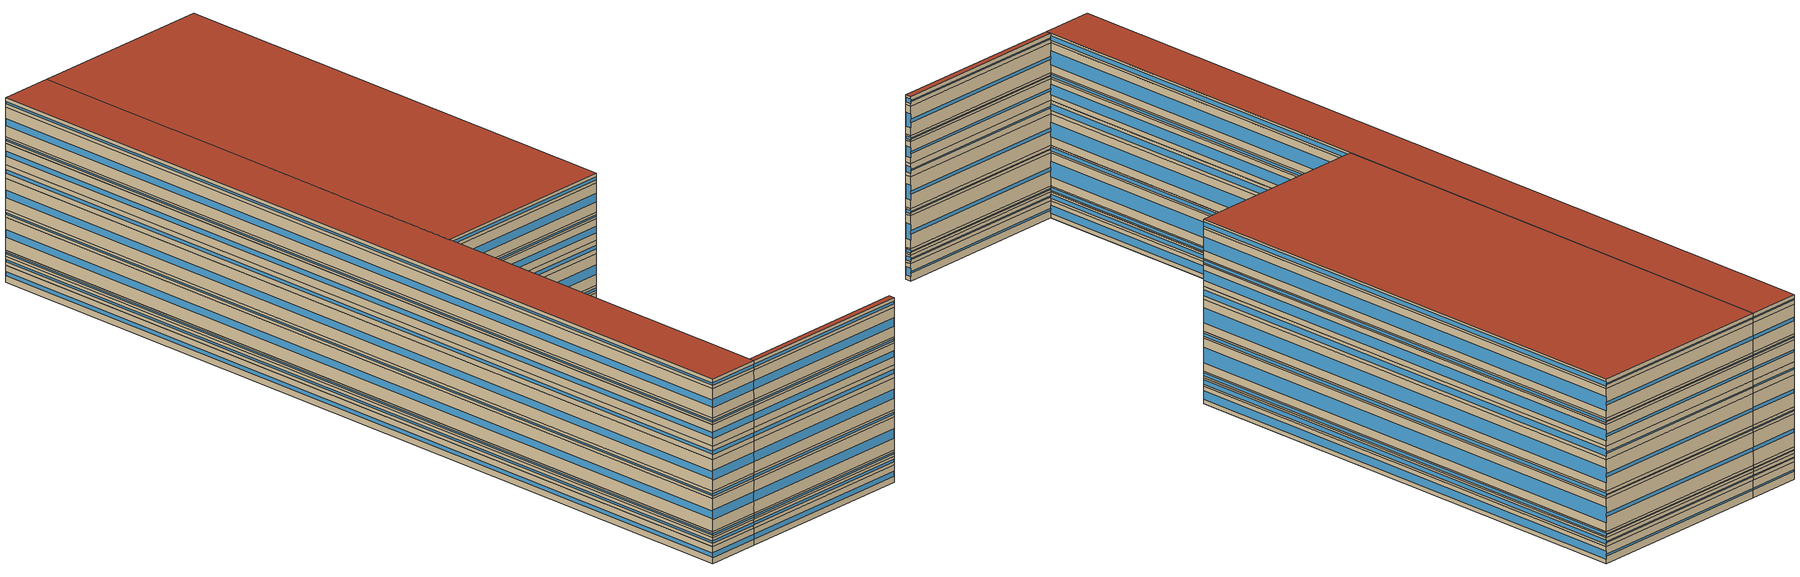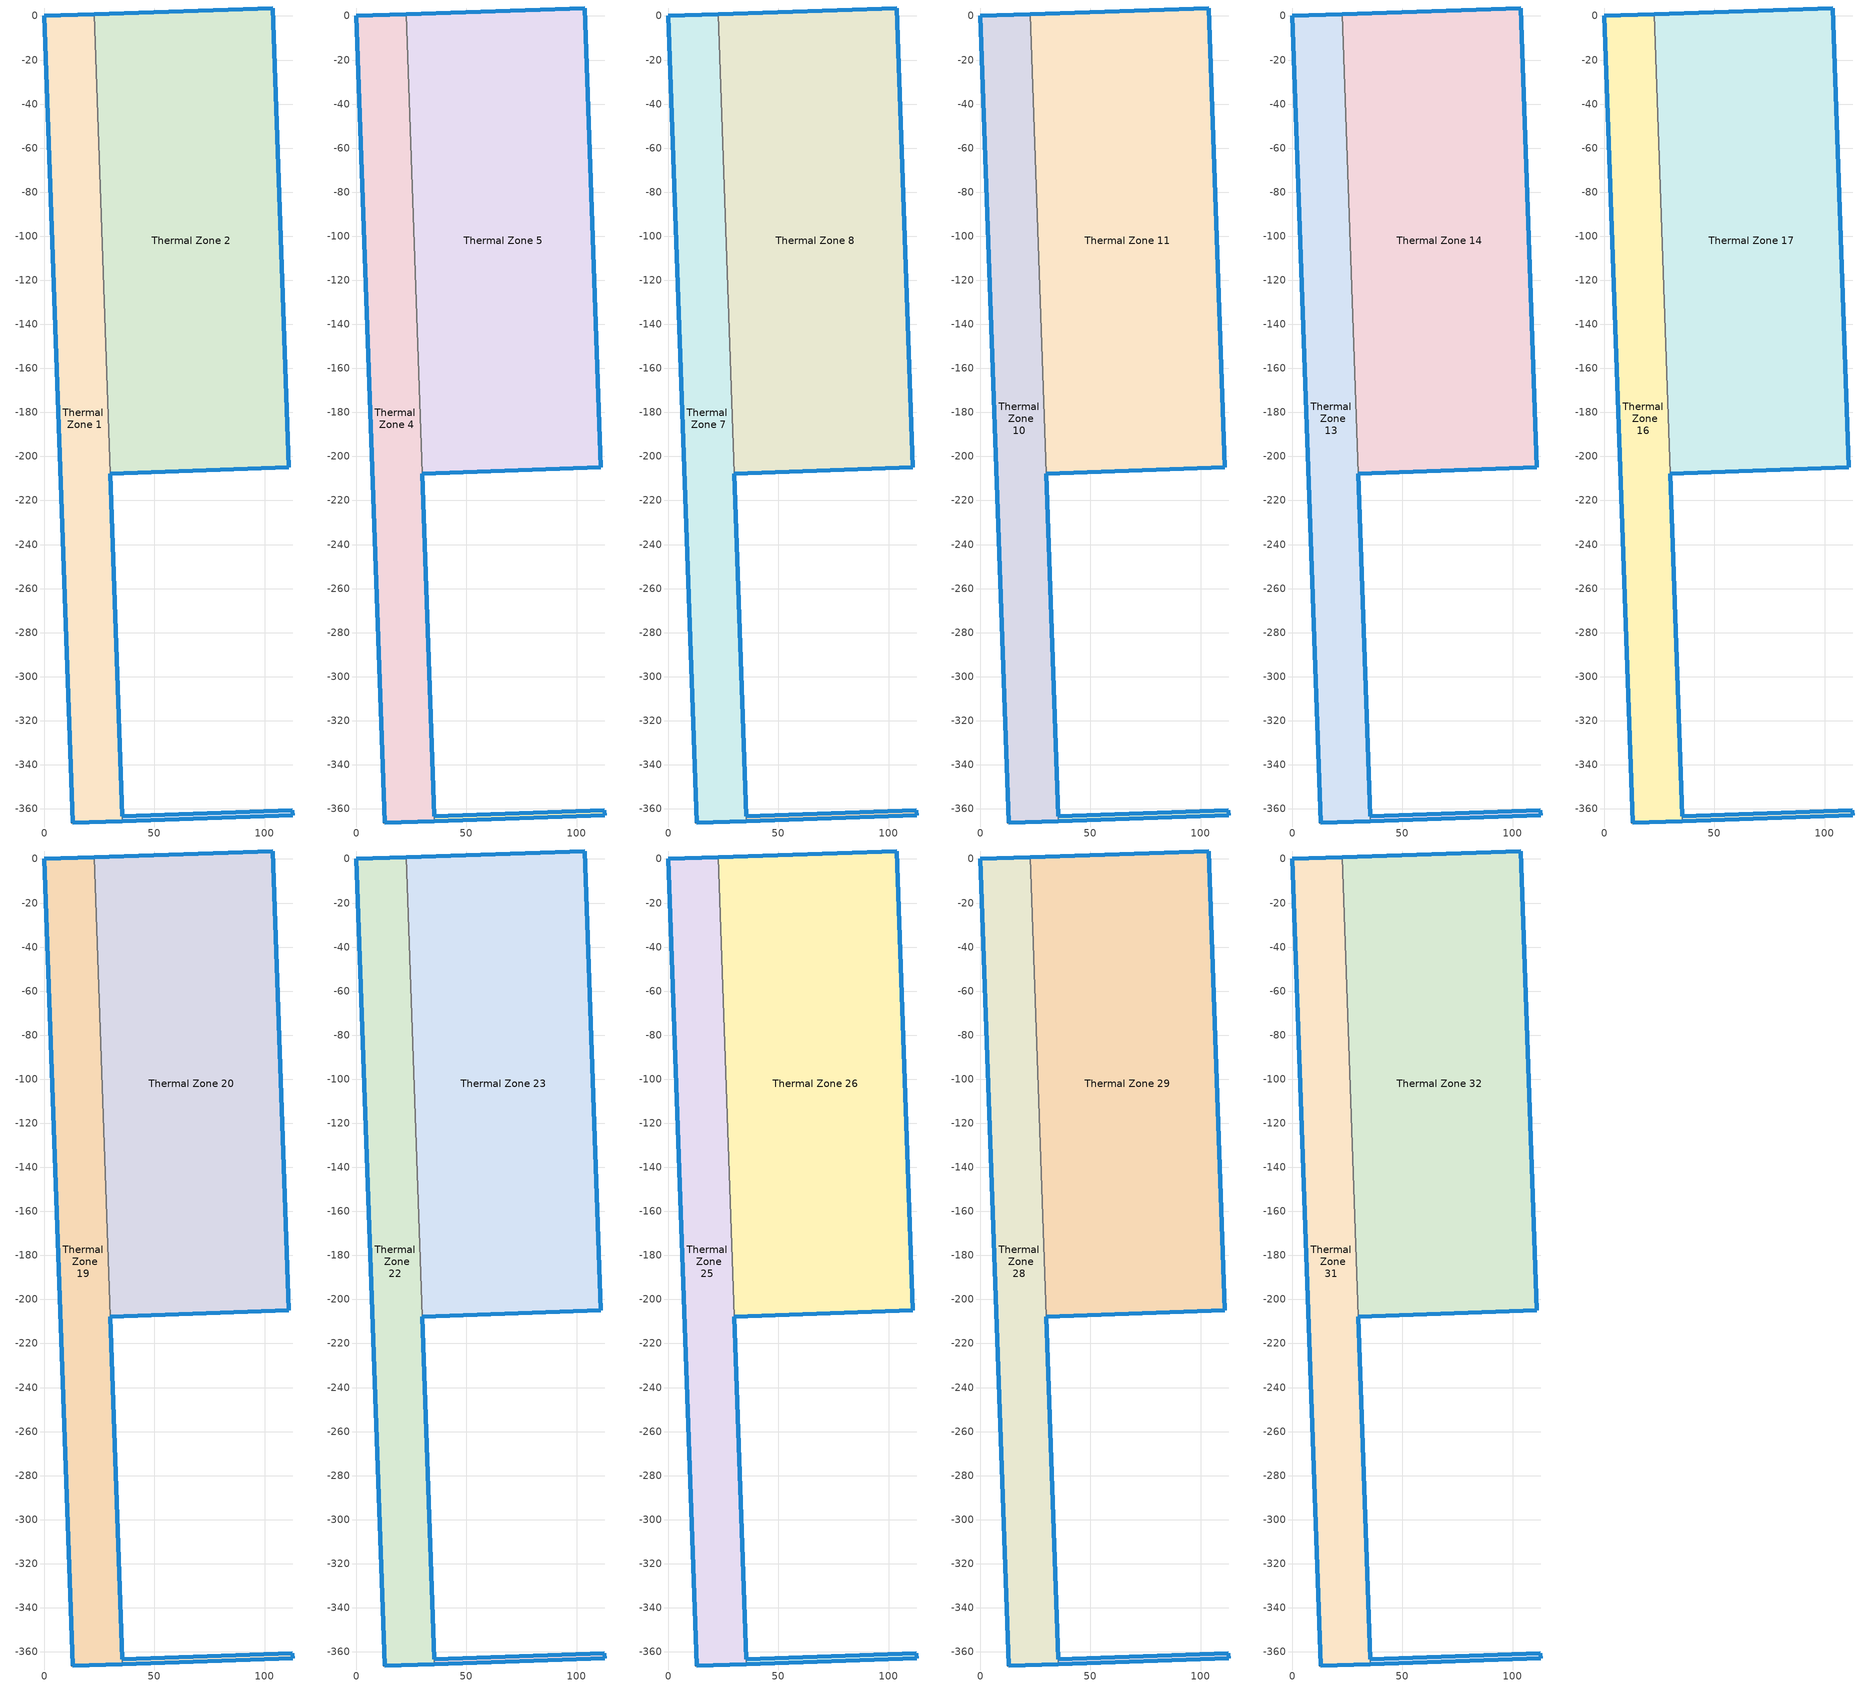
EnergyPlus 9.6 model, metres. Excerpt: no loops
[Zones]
Thermal Zone 1
 floor ground (ExtSlabCarpet): 0,0 12.8,-366.45 35.38,-365.66 22.59,0.79 z0
 wall outside (Ext Wall): 22.59,0.79 0,0 12.8,-366.45 35.38,-365.66 / 35.3,-363.31 29.87,-207.77 z0:7.2
 wall to Thermal Zone 2 (Interior Wall): 29.87,-207.77 22.59,0.79 z0:7.2
 wall to Thermal Zone 3 (Interior Wall): 35.38,-365.66 35.3,-363.31 z0:7.2
 window (Ext Window): 12.81,-366.45 35.37,-365.66 z2.56:4.64; 35.3,-363.3 29.87,-207.78 z1.91:5.29; 0,-0.01 12.8,-366.44 z2.77:4.43; 22.58,0.79 0.01,0 z3.2:4
Thermal Zone 2
 floor ground (ExtSlabCarpet): 22.59,0.79 29.87,-207.77 110.9,-204.94 103.62,3.62 z0
 wall outside (Ext Wall): 29.87,-207.77 110.9,-204.94 103.62,3.62 22.59,0.79 z0:7.2
 window (Ext Window): 29.88,-207.77 110.89,-204.94 z2.56:4.64; 110.9,-204.93 103.62,3.61 z1.91:5.29; 103.61,3.62 22.6,0.79 z3.2:4
Thermal Zone 3
 floor ground (ExtSlabCarpet): 35.3,-363.31 35.38,-365.66 112.74,-362.96 112.65,-360.61 z0
 wall outside (Ext Wall): 35.38,-365.66 112.74,-362.96 112.65,-360.61 35.3,-363.31 z0:7.2
 window (Ext Window): 35.39,-365.66 112.73,-362.96 z2.56:4.64; 112.74,-362.95 112.65,-360.62 z1.91:5.29; 112.64,-360.61 35.31,-363.31 z3.2:4
Thermal Zone 4
 floor to Thermal Zone 1 (Interior Floor): 0,0 12.8,-366.45 35.38,-365.66 22.59,0.79 z7.2
 wall outside (Ext Wall): 22.59,0.79 0,0 12.8,-366.45 35.38,-365.66 / 35.3,-363.31 29.87,-207.77 z7.2:10.87
 wall to Thermal Zone 5 (Interior Wall): 29.87,-207.77 22.59,0.79 z7.2:10.87
 wall to Thermal Zone 6 (Interior Wall): 35.38,-365.66 35.3,-363.31 z7.2:10.87
 window (Ext Window): 12.81,-366.45 35.37,-365.66 z8.5:9.57; 35.3,-363.3 29.87,-207.78 z8.17:9.9; 0,-0.01 12.8,-366.44 z8.61:9.46; 22.58,0.79 0.01,0 z8.83:9.24
Thermal Zone 5
 floor to Thermal Zone 2 (Interior Floor): 22.59,0.79 29.87,-207.77 110.9,-204.94 103.62,3.62 z7.2
 wall outside (Ext Wall): 29.87,-207.77 110.9,-204.94 103.62,3.62 22.59,0.79 z7.2:10.87
 window (Ext Window): 29.88,-207.77 110.89,-204.94 z8.5:9.57; 110.9,-204.93 103.62,3.61 z8.17:9.9; 103.61,3.62 22.6,0.79 z8.83:9.24
Thermal Zone 6
 floor to Thermal Zone 3 (Interior Floor): 35.3,-363.31 35.38,-365.66 112.74,-362.96 112.65,-360.61 z7.2
 wall outside (Ext Wall): 35.38,-365.66 112.74,-362.96 112.65,-360.61 35.3,-363.31 z7.2:10.87
 window (Ext Window): 35.39,-365.66 112.73,-362.96 z8.5:9.57; 112.74,-362.95 112.65,-360.62 z8.17:9.9; 112.64,-360.61 35.31,-363.31 z8.83:9.24
Thermal Zone 7
 floor to Thermal Zone 4 (Interior Floor): 0,0 12.8,-366.45 35.38,-365.66 22.59,0.79 z10.87
 wall outside (Ext Wall): 22.59,0.79 0,0 12.8,-366.45 35.38,-365.66 / 35.3,-363.31 29.87,-207.77 z10.87:13.47
 wall to Thermal Zone 8 (Interior Wall): 29.87,-207.77 22.59,0.79 z10.87:13.47
 wall to Thermal Zone 9 (Interior Wall): 35.38,-365.66 35.3,-363.31 z10.87:13.47
 window (Ext Window): 12.81,-366.45 35.37,-365.66 z11.79:12.55; 35.3,-363.3 29.87,-207.78 z11.56:12.78; 0,-0.01 12.8,-366.44 z11.87:12.47; 22.58,0.79 0.01,0 z12.03:12.31
Thermal Zone 8
 floor to Thermal Zone 5 (Interior Floor): 22.59,0.79 29.87,-207.77 110.9,-204.94 103.62,3.62 z10.87
 wall outside (Ext Wall): 29.87,-207.77 110.9,-204.94 103.62,3.62 22.59,0.79 z10.87:13.47
 window (Ext Window): 29.88,-207.77 110.89,-204.94 z11.79:12.55; 110.9,-204.93 103.62,3.61 z11.56:12.78; 103.61,3.62 22.6,0.79 z12.03:12.31
Thermal Zone 9
 floor to Thermal Zone 6 (Interior Floor): 35.3,-363.31 35.38,-365.66 112.74,-362.96 112.65,-360.61 z10.87
 wall outside (Ext Wall): 35.38,-365.66 112.74,-362.96 112.65,-360.61 35.3,-363.31 z10.87:13.47
 window (Ext Window): 35.39,-365.66 112.73,-362.96 z11.79:12.55; 112.74,-362.95 112.65,-360.62 z11.56:12.78; 112.64,-360.61 35.31,-363.31 z12.03:12.31
Thermal Zone 10
 floor to Thermal Zone 7 (Interior Floor): 0,0 12.8,-366.45 35.38,-365.66 22.59,0.79 z13.47
 wall outside (Ext Wall): 22.59,0.79 0,0 12.8,-366.45 35.38,-365.66 / 35.3,-363.31 29.87,-207.77 z13.47:27.19
 wall to Thermal Zone 11 (Interior Wall): 29.87,-207.77 22.59,0.79 z13.47:27.19
 wall to Thermal Zone 12 (Interior Wall): 35.38,-365.66 35.3,-363.31 z13.47:27.19
 window (Ext Window): 12.81,-366.45 35.37,-365.66 z18.34:22.32; 35.3,-363.3 29.87,-207.78 z17.11:23.55; 0,-0.01 12.8,-366.44 z18.75:21.91; 22.58,0.79 0.01,0 z19.58:21.08
Thermal Zone 11
 floor to Thermal Zone 8 (Interior Floor): 22.59,0.79 29.87,-207.77 110.9,-204.94 103.62,3.62 z13.47
 wall outside (Ext Wall): 29.87,-207.77 110.9,-204.94 103.62,3.62 22.59,0.79 z13.47:27.19
 window (Ext Window): 29.88,-207.77 110.89,-204.94 z18.34:22.32; 110.9,-204.93 103.62,3.61 z17.11:23.55; 103.61,3.62 22.6,0.79 z19.58:21.08
Thermal Zone 12
 floor to Thermal Zone 9 (Interior Floor): 35.3,-363.31 35.38,-365.66 112.74,-362.96 112.65,-360.61 z13.47
 wall outside (Ext Wall): 35.38,-365.66 112.74,-362.96 112.65,-360.61 35.3,-363.31 z13.47:27.19
 window (Ext Window): 35.39,-365.66 112.73,-362.96 z18.34:22.32; 112.74,-362.95 112.65,-360.62 z17.11:23.55; 112.64,-360.61 35.31,-363.31 z19.58:21.08
Thermal Zone 13
 floor to Thermal Zone 10 (Interior Floor): 0,0 12.8,-366.45 35.38,-365.66 22.59,0.79 z27.19
 wall outside (Ext Wall): 22.59,0.79 0,0 12.8,-366.45 35.38,-365.66 / 35.3,-363.31 29.87,-207.77 z27.19:30.28
 wall to Thermal Zone 14 (Interior Wall): 29.87,-207.77 22.59,0.79 z27.19:30.28
 wall to Thermal Zone 15 (Interior Wall): 35.38,-365.66 35.3,-363.31 z27.19:30.28
 window (Ext Window): 12.81,-366.45 35.37,-365.66 z28.29:29.18; 35.3,-363.3 29.87,-207.78 z28.01:29.46; 0,-0.01 12.8,-366.44 z28.38:29.09; 22.58,0.79 0.01,0 z28.57:28.9
Thermal Zone 14
 floor to Thermal Zone 11 (Interior Floor): 22.59,0.79 29.87,-207.77 110.9,-204.94 103.62,3.62 z27.19
 wall outside (Ext Wall): 29.87,-207.77 110.9,-204.94 103.62,3.62 22.59,0.79 z27.19:30.28
 window (Ext Window): 29.88,-207.77 110.89,-204.94 z28.29:29.18; 110.9,-204.93 103.62,3.61 z28.01:29.46; 103.61,3.62 22.6,0.79 z28.57:28.9
Thermal Zone 15
 floor to Thermal Zone 12 (Interior Floor): 35.3,-363.31 35.38,-365.66 112.74,-362.96 112.65,-360.61 z27.19
 wall outside (Ext Wall): 35.38,-365.66 112.74,-362.96 112.65,-360.61 35.3,-363.31 z27.19:30.28
 window (Ext Window): 35.39,-365.66 112.73,-362.96 z28.29:29.18; 112.74,-362.95 112.65,-360.62 z28.01:29.46; 112.64,-360.61 35.31,-363.31 z28.57:28.9
Thermal Zone 16
 floor to Thermal Zone 13 (Interior Floor): 0,0 12.8,-366.45 35.38,-365.66 22.59,0.79 z30.28
 wall outside (Ext Wall): 22.59,0.79 0,0 12.8,-366.45 35.38,-365.66 / 35.3,-363.31 29.87,-207.77 z30.28:43.47
 wall to Thermal Zone 17 (Interior Wall): 29.87,-207.77 22.59,0.79 z30.28:43.47
 wall to Thermal Zone 18 (Interior Wall): 35.38,-365.66 35.3,-363.31 z30.28:43.47
 window (Ext Window): 12.81,-366.45 35.37,-365.66 z34.96:38.79; 35.3,-363.3 29.87,-207.78 z33.78:39.97; 0,-0.01 12.8,-366.44 z35.36:38.39; 22.58,0.79 0.01,0 z36.15:37.6
Thermal Zone 17
 floor to Thermal Zone 14 (Interior Floor): 22.59,0.79 29.87,-207.77 110.9,-204.94 103.62,3.62 z30.28
 wall outside (Ext Wall): 29.87,-207.77 110.9,-204.94 103.62,3.62 22.59,0.79 z30.28:43.47
 window (Ext Window): 29.88,-207.77 110.89,-204.94 z34.96:38.79; 110.9,-204.93 103.62,3.61 z33.78:39.97; 103.61,3.62 22.6,0.79 z36.15:37.6
Thermal Zone 18
 floor to Thermal Zone 15 (Interior Floor): 35.3,-363.31 35.38,-365.66 112.74,-362.96 112.65,-360.61 z30.28
 wall outside (Ext Wall): 35.38,-365.66 112.74,-362.96 112.65,-360.61 35.3,-363.31 z30.28:43.47
 window (Ext Window): 35.39,-365.66 112.73,-362.96 z34.96:38.79; 112.74,-362.95 112.65,-360.62 z33.78:39.97; 112.64,-360.61 35.31,-363.31 z36.15:37.6
Thermal Zone 19
 floor to Thermal Zone 16 (Interior Floor): 0,0 12.8,-366.45 35.38,-365.66 22.59,0.79 z43.47
 wall outside (Ext Wall): 22.59,0.79 0,0 12.8,-366.45 35.38,-365.66 / 35.3,-363.31 29.87,-207.77 z43.47:49.06
 wall to Thermal Zone 20 (Interior Wall): 29.87,-207.77 22.59,0.79 z43.47:49.06
 wall to Thermal Zone 21 (Interior Wall): 35.38,-365.66 35.3,-363.31 z43.47:49.06
 window (Ext Window): 12.81,-366.45 35.37,-365.66 z45.45:47.08; 35.3,-363.3 29.87,-207.78 z44.95:47.58; 0,-0.01 12.8,-366.44 z45.62:46.91; 22.58,0.79 0.01,0 z45.96:46.57
Thermal Zone 20
 floor to Thermal Zone 17 (Interior Floor): 22.59,0.79 29.87,-207.77 110.9,-204.94 103.62,3.62 z43.47
 wall outside (Ext Wall): 29.87,-207.77 110.9,-204.94 103.62,3.62 22.59,0.79 z43.47:49.06
 window (Ext Window): 29.88,-207.77 110.89,-204.94 z45.45:47.08; 110.9,-204.93 103.62,3.61 z44.95:47.58; 103.61,3.62 22.6,0.79 z45.96:46.57
Thermal Zone 21
 floor to Thermal Zone 18 (Interior Floor): 35.3,-363.31 35.38,-365.66 112.74,-362.96 112.65,-360.61 z43.47
 wall outside (Ext Wall): 35.38,-365.66 112.74,-362.96 112.65,-360.61 35.3,-363.31 z43.47:49.06
 window (Ext Window): 35.39,-365.66 112.73,-362.96 z45.45:47.08; 112.74,-362.95 112.65,-360.62 z44.95:47.58; 112.64,-360.61 35.31,-363.31 z45.96:46.57
Thermal Zone 22
 floor to Thermal Zone 19 (Interior Floor): 0,0 12.8,-366.45 35.38,-365.66 22.59,0.79 z49.06
 wall outside (Ext Wall): 22.59,0.79 0,0 12.8,-366.45 35.38,-365.66 / 35.3,-363.31 29.87,-207.77 z49.06:58.13
 wall to Thermal Zone 23 (Interior Wall): 29.87,-207.77 22.59,0.79 z49.06:58.13
 wall to Thermal Zone 24 (Interior Wall): 35.38,-365.66 35.3,-363.31 z49.06:58.13
 window (Ext Window): 12.81,-366.45 35.37,-365.66 z52.28:54.91; 35.3,-363.3 29.87,-207.78 z51.46:55.73; 0,-0.01 12.8,-366.44 z52.55:54.64; 22.58,0.79 0.01,0 z53.1:54.09
Thermal Zone 23
 floor to Thermal Zone 20 (Interior Floor): 22.59,0.79 29.87,-207.77 110.9,-204.94 103.62,3.62 z49.06
 wall outside (Ext Wall): 29.87,-207.77 110.9,-204.94 103.62,3.62 22.59,0.79 z49.06:58.13
 window (Ext Window): 29.88,-207.77 110.89,-204.94 z52.28:54.91; 110.9,-204.93 103.62,3.61 z51.46:55.73; 103.61,3.62 22.6,0.79 z53.1:54.09
Thermal Zone 24
 floor to Thermal Zone 21 (Interior Floor): 35.3,-363.31 35.38,-365.66 112.74,-362.96 112.65,-360.61 z49.06
 wall outside (Ext Wall): 35.38,-365.66 112.74,-362.96 112.65,-360.61 35.3,-363.31 z49.06:58.13
 window (Ext Window): 35.39,-365.66 112.73,-362.96 z52.28:54.91; 112.74,-362.95 112.65,-360.62 z51.46:55.73; 112.64,-360.61 35.31,-363.31 z53.1:54.09
Thermal Zone 25
 floor to Thermal Zone 22 (Interior Floor): 0,0 12.8,-366.45 35.38,-365.66 22.59,0.79 z58.13
 wall outside (Ext Wall): 22.59,0.79 0,0 12.8,-366.45 35.38,-365.66 / 35.3,-363.31 29.87,-207.77 z58.13:60.68
 wall to Thermal Zone 26 (Interior Wall): 29.87,-207.77 22.59,0.79 z58.13:60.68
 wall to Thermal Zone 27 (Interior Wall): 35.38,-365.66 35.3,-363.31 z58.13:60.68
 window (Ext Window): 12.81,-366.45 35.37,-365.66 z59.04:59.77; 35.3,-363.3 29.87,-207.78 z58.81:60; 0,-0.01 12.8,-366.44 z59.11:59.7; 22.58,0.79 0.01,0 z59.26:59.55
Thermal Zone 26
 floor to Thermal Zone 23 (Interior Floor): 22.59,0.79 29.87,-207.77 110.9,-204.94 103.62,3.62 z58.13
 wall outside (Ext Wall): 29.87,-207.77 110.9,-204.94 103.62,3.62 22.59,0.79 z58.13:60.68
 window (Ext Window): 29.88,-207.77 110.89,-204.94 z59.04:59.77; 110.9,-204.93 103.62,3.61 z58.81:60; 103.61,3.62 22.6,0.79 z59.26:59.55
Thermal Zone 27
 floor to Thermal Zone 24 (Interior Floor): 35.3,-363.31 35.38,-365.66 112.74,-362.96 112.65,-360.61 z58.13
 wall outside (Ext Wall): 35.38,-365.66 112.74,-362.96 112.65,-360.61 35.3,-363.31 z58.13:60.68
 window (Ext Window): 35.39,-365.66 112.73,-362.96 z59.04:59.77; 112.74,-362.95 112.65,-360.62 z58.81:60; 112.64,-360.61 35.31,-363.31 z59.26:59.55
Thermal Zone 28
 floor to Thermal Zone 25 (Interior Floor): 0,0 12.8,-366.45 35.38,-365.66 22.59,0.79 z60.68
 wall outside (Ext Wall): 22.59,0.79 0,0 12.8,-366.45 35.38,-365.66 / 35.3,-363.31 29.87,-207.77 z60.68:73.01
 wall to Thermal Zone 29 (Interior Wall): 29.87,-207.77 22.59,0.79 z60.68:73.01
 wall to Thermal Zone 30 (Interior Wall): 35.38,-365.66 35.3,-363.31 z60.68:73.01
 window (Ext Window): 12.81,-366.45 35.37,-365.66 z65.06:68.63; 35.3,-363.3 29.87,-207.78 z63.95:69.74; 0,-0.01 12.8,-366.44 z65.43:68.26; 22.58,0.79 0.01,0 z66.17:67.52
Thermal Zone 29
 floor to Thermal Zone 26 (Interior Floor): 22.59,0.79 29.87,-207.77 110.9,-204.94 103.62,3.62 z60.68
 wall outside (Ext Wall): 29.87,-207.77 110.9,-204.94 103.62,3.62 22.59,0.79 z60.68:73.01
 window (Ext Window): 29.88,-207.77 110.89,-204.94 z65.06:68.63; 110.9,-204.93 103.62,3.61 z63.95:69.74; 103.61,3.62 22.6,0.79 z66.17:67.52
Thermal Zone 30
 floor to Thermal Zone 27 (Interior Floor): 35.3,-363.31 35.38,-365.66 112.74,-362.96 112.65,-360.61 z60.68
 wall outside (Ext Wall): 35.38,-365.66 112.74,-362.96 112.65,-360.61 35.3,-363.31 z60.68:73.01
 window (Ext Window): 35.39,-365.66 112.73,-362.96 z65.06:68.63; 112.74,-362.95 112.65,-360.62 z63.95:69.74; 112.64,-360.61 35.31,-363.31 z66.17:67.52
Thermal Zone 31
 floor to Thermal Zone 28 (Interior Floor): 0,0 12.8,-366.45 35.38,-365.66 22.59,0.79 z73.01
 wall outside (Ext Wall): 22.59,0.79 0,0 12.8,-366.45 35.38,-365.66 / 35.3,-363.31 29.87,-207.77 z73.01:76.98
 wall to Thermal Zone 32 (Interior Wall): 29.87,-207.77 22.59,0.79 z73.01:76.98
 wall to Thermal Zone 33 (Interior Wall): 35.38,-365.66 35.3,-363.31 z73.01:76.98
 window (Ext Window): 12.81,-366.45 35.37,-365.66 z74.42:75.57; 35.3,-363.3 29.87,-207.78 z74.06:75.93; 0,-0.01 12.8,-366.44 z74.54:75.45; 22.58,0.79 0.01,0 z74.78:75.21
 roof outside (Ext Roof): 0,0 12.8,-366.45 35.38,-365.66 22.59,0.79 z76.98
Thermal Zone 32
 floor to Thermal Zone 29 (Interior Floor): 22.59,0.79 29.87,-207.77 110.9,-204.94 103.62,3.62 z73.01
 wall outside (Ext Wall): 29.87,-207.77 110.9,-204.94 103.62,3.62 22.59,0.79 z73.01:76.98
 window (Ext Window): 29.88,-207.77 110.89,-204.94 z74.42:75.57; 110.9,-204.93 103.62,3.61 z74.06:75.93; 103.61,3.62 22.6,0.79 z74.78:75.21
 roof outside (Ext Roof): 22.59,0.79 29.87,-207.77 110.9,-204.94 103.62,3.62 z76.98
Thermal Zone 33
 floor to Thermal Zone 30 (Interior Floor): 35.3,-363.31 35.38,-365.66 112.74,-362.96 112.65,-360.61 z73.01
 wall outside (Ext Wall): 35.38,-365.66 112.74,-362.96 112.65,-360.61 35.3,-363.31 z73.01:76.98
 window (Ext Window): 35.39,-365.66 112.73,-362.96 z74.42:75.57; 112.74,-362.95 112.65,-360.62 z74.06:75.93; 112.64,-360.61 35.31,-363.31 z74.78:75.21
 roof outside (Ext Roof): 35.3,-363.31 35.38,-365.66 112.74,-362.96 112.65,-360.61 z76.98
[Building]
Building 1: North Axis {deg}=-0
[Site:Location]
Washington Dc Dulles IntL Ar: Latitude {deg}=38.98; Longitude {deg}=-77.47; Time Zone {hr}=-5; Elevation {m}=82
[SizingPeriod:DesignDay] Day of Month=21; Dry-Bulb Temperature Range Modifier Type=DefaultMultipliers; Barometric Pressure {Pa}=86790; Rain Indicator=No; Snow Indicator=No; Daylight Saving Time Indicator=No; Begin Environment Reset Mode=FullResetAtBeginEnvironment
Name | Month | Day Type | Maximum Dry-Bulb Temperature {C} | Daily Dry-Bulb Temperature Range {deltaC} | Humidity Condition Type | Wetbulb or DewPoint at Maximum Dry-Bulb {C} | Wind Speed {m/s} | Wind Direction {deg} | Solar Model Indicator | ASHRAE Clear Sky Optical Depth for Beam Irradiance (taub) | ASHRAE Clear Sky Optical Depth for Diffuse Irradiance (taud) | Enthalpy at Maximum Dry-Bulb {J/kg} | Sky Clearness
SALT-LAKE-CITY-IAP Ann Clg .4% Condns DB=>MWB | 7 | SummerDesignDay | 36.5 | 14.4 | Wetbulb | 17.1 | 5 | 340 | ASHRAETau | 0.339 | 2.366
SALT-LAKE-CITY-IAP Ann Clg .4% Condns DP=>MDB | 7 | SummerDesignDay | 22.5 | 14.4 | Dewpoint | 15.6 | 5 | 340 | ASHRAETau | 0.339 | 2.366
SALT-LAKE-CITY-IAP Ann Clg .4% Condns Enth=>MDB | 7 | SummerDesignDay | 30.8 | 14.4 | Enthalpy |  | 5 | 340 | ASHRAETau | 0.339 | 2.366 | 59300
SALT-LAKE-CITY-IAP Ann Clg .4% Condns WB=>MDB | 7 | SummerDesignDay | 31.2 | 14.4 | Wetbulb | 19 | 5 | 340 | ASHRAETau | 0.339 | 2.366
SALT-LAKE-CITY-IAP Ann Htg 99.6% Condns DB | 1 | WinterDesignDay | -12.4 | 0 | Wetbulb | -12.4 | 2.6 | 140 | ASHRAEClearSky |  |  |  | 0
SALT-LAKE-CITY-IAP Ann Htg Wind 99.6% Condns WS=>MCDB | 1 | WinterDesignDay | 6.8 | 0 | Wetbulb | 6.8 | 12.4 | 140 | ASHRAEClearSky |  |  |  | 0
SALT-LAKE-CITY-IAP Ann Hum_n 99.6% Condns DP=>MCDB | 1 | WinterDesignDay | -10.7 | 0 | Dewpoint | -16.2 | 2.6 | 140 | ASHRAEClearSky |  |  |  | 0
[Material] Thermal Absorptance=0.9
Name | Roughness | Thickness m | Conductivity W/m-K | Density kg/m3 | Specific Heat J/kg-K | Solar Absorptance | Visible Absorptance
wall concrete | MediumRough | 0.03 | 0.5 | 2243 | 837 | 0.65 | 0.65
roof concrete | MediumRough | 0.05 | 0.5 | 2243 | 837 | 0.65 | 0.65
Wall Insulation [18]; Roof Insulation [18] | MediumRough | 0.1693 | 0.049 | 265 | 836.8 | 0.7 | 0.7
F16 Acoustic tile | MediumSmooth | 0.0191 | 0.06 | 368 | 590 | 0.3 | 0.3
M11 100mm lightweight concrete | MediumRough | 0.1016 | 0.53 | 1280 | 840 | 0.5 | 0.5
MAT-CC05 4 HW CONCRETE | Rough | 0.1016 | 1.311 | 2240 | 836.8 | 0.85 | 0.85
G01a 19mm gypsum board | MediumSmooth | 0.019 | 0.16 | 800 | 1090 | 0.4 | 0.4
[Material:AirGap]
Name | Thermal Resistance m2-K/W
F04 Wall air space resistance | 0.15
F05 Ceiling air space resistance | 0.18
[Material:NoMass]
CP02 CARPET PAD: Roughness=Smooth; Thermal Resistance m2-K/W=0.1; Thermal Absorptance=0.9; Solar Absorptance=0.8; Visible Absorptance=0.8
[WindowMaterial:SimpleGlazingSystem]
Window Material Simple Glazing System: U-Factor W/m2-K=1.8; Solar Heat Gain Coefficient=0.3
[Construction]
Ext Roof: roof concrete, Roof Insulation [18]
Ext Wall: wall concrete, Wall Insulation [18]
Ext Window: Window Material Simple Glazing System
ExtSlabCarpet: MAT-CC05 4 HW CONCRETE, CP02 CARPET PAD
Interior Floor: F16 Acoustic tile, F05 Ceiling air space resistance, M11 100mm lightweight concrete
Interior Wall: G01a 19mm gypsum board, F04 Wall air space resistance, G01a 19mm gypsum board
[Zone]
Thermal Zone 1; Thermal Zone 2; Thermal Zone 3: 88, 0, 0, 0, , 1, , , , , , Yes
Thermal Zone 4; Thermal Zone 5; Thermal Zone 6: 88, 0, 0, 7.2, , 1, , , , , , Yes
Thermal Zone 7; Thermal Zone 8; Thermal Zone 9: 88, 0, 0, 10.87, , 1, , , , , , Yes
Thermal Zone 10; Thermal Zone 11; Thermal Zone 12: 88, 0, 0, 13.47, , 1, , , , , , Yes
Thermal Zone 13; Thermal Zone 14; Thermal Zone 15: 88, 0, 0, 27.19, , 1, , , , , , Yes
Thermal Zone 16; Thermal Zone 17; Thermal Zone 18: 88, 0, 0, 30.28, , 1, , , , , , Yes
Thermal Zone 19; Thermal Zone 20; Thermal Zone 21: 88, 0, 0, 43.47, , 1, , , , , , Yes
Thermal Zone 22; Thermal Zone 23; Thermal Zone 24: 88, 0, 0, 49.06, , 1, , , , , , Yes
Thermal Zone 25; Thermal Zone 26; Thermal Zone 27: 88, 0, 0, 58.13, , 1, , , , , , Yes
Thermal Zone 28; Thermal Zone 29; Thermal Zone 30: 88, 0, 0, 60.68, , 1, , , , , , Yes
Thermal Zone 31; Thermal Zone 32; Thermal Zone 33: 88, 0, 0, 73.01, , 1, , , , , , Yes
